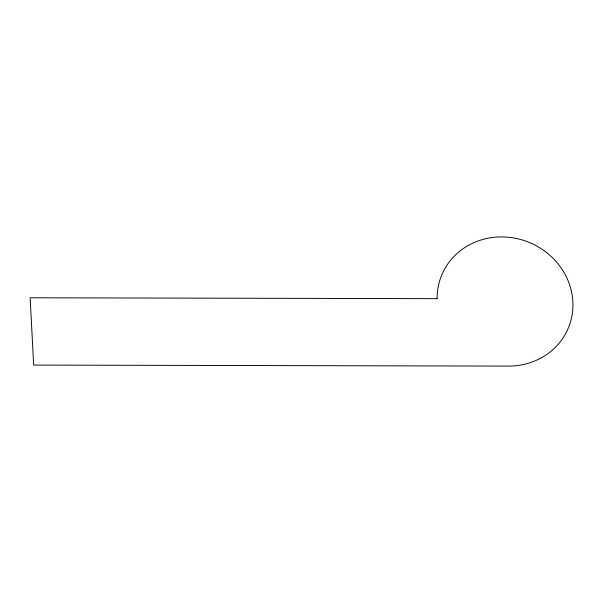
<?xml version="1.0" encoding="UTF-8"?>
<svg xmlns="http://www.w3.org/2000/svg" width="603" height="603" viewBox="0 0 603 603"><rect width="100%" height="100%" fill="white"/><g stroke="black" fill="none" stroke-linecap="round" stroke-linejoin="round"><path stroke-width="0.9" d="M437.069 298.658L30.15 297.784L33.67 365.079L508.412 366.089A68.621 63.843 23.1 0 0 572.895 302.57A68.621 63.843 23.1 0 0 503.55 236.949A68.621 63.843 23.1 0 0 437.13 298.658"/></g></svg>
